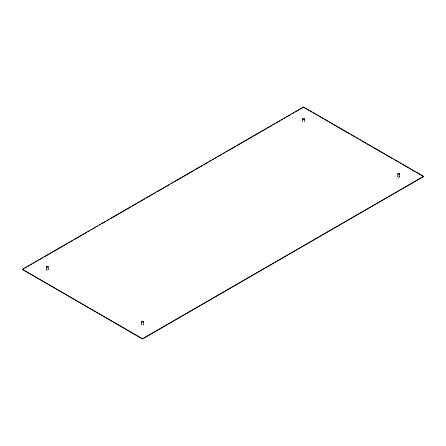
<?xml version="1.0" encoding="UTF-8"?>
<svg xmlns="http://www.w3.org/2000/svg" width="446" height="446" viewBox="0 0 446 446"><rect width="100%" height="100%" fill="white"/><g stroke="black" fill="none" stroke-linecap="round" stroke-linejoin="round"><path stroke-width="0.67" d="M22.3 269.334L303.503 106.984L423.7 176.376L142.497 339.016L22.3 269.334L142.497 338.726L423.7 176.376M22.3 269.624L23.504 268.927M24.714 268.23L26.526 267.187M27.73 266.491L28.94 265.794M30.144 265.097L31.956 264.049M33.16 263.352L34.37 262.655M35.574 261.958L37.386 260.916M38.596 260.219L42.816 257.777M44.026 257.08L51.268 252.899M52.472 252.202L67.558 243.494M68.768 242.797L72.988 240.361M74.198 239.664L81.44 235.482M82.644 234.786L86.87 232.344M88.074 231.647L89.886 230.604M91.096 229.907L92.3 229.211M93.504 228.514L95.316 227.466M96.526 226.769L97.73 226.072M99.542 225.029L100.746 224.332M101.956 223.636L106.181 221.199M107.386 220.502L109.198 219.454M110.402 218.757L130.918 206.911M132.127 206.214L136.353 203.777M137.558 203.081L139.369 202.032M140.574 201.341L144.799 198.899M146.004 198.202L150.23 195.766M151.439 195.069L153.246 194.021M154.455 193.324L155.66 192.627M156.869 191.931L161.697 189.143M162.901 188.446L164.111 187.749M165.315 187.052L169.541 184.616M171.353 183.568L172.557 182.871M173.767 182.174L181.004 177.999M182.213 177.302L194.283 170.333M195.487 169.636L202.729 165.455M203.939 164.758L208.159 162.316M209.369 161.619L211.181 160.577M212.385 159.88L213.589 159.183M214.799 158.486L216.611 157.438M217.815 156.741L222.041 154.305M223.245 153.608L225.057 152.565M226.267 151.869L227.471 151.172M228.681 150.475L235.917 146.294M237.127 145.597L252.213 136.883M253.417 136.186L266.089 128.872M267.299 128.175L271.525 125.739M272.729 125.042L274.541 123.994M275.745 123.297L279.971 120.86M281.175 120.164L282.987 119.115M284.197 118.419L285.401 117.722M286.611 117.025L290.831 114.589M292.041 113.892L293.853 112.844M295.057 112.147L299.283 109.71M300.487 109.014L302.901 107.62M304.105 107.62L306.508 109.008M307.712 109.699L311.921 112.13M313.12 112.821L314.324 113.518M315.523 114.209L317.329 115.252M318.528 115.943L322.737 118.374M323.941 119.071L328.144 121.496M329.349 122.193L349.781 133.99M350.98 134.681L355.189 137.112M356.393 137.803L357.592 138.5M358.796 139.191L360.597 140.234M361.801 140.925L366.004 143.356M367.209 144.052L371.418 146.478M372.616 147.174L393.049 158.971M394.253 159.662L398.456 162.093M399.661 162.784L400.865 163.481M402.063 164.173L409.277 168.337M410.476 169.034L414.685 171.459M415.889 172.156L423.7 176.666M399.544 173.812A0.886 0.513 0 0 1 398.161 174.196A0.886 0.513 0 0 1 398.272 173.316A0.886 0.513 0 0 1 399.544 173.812L399.544 176.666M397.776 173.773L397.776 176.666M304.389 118.837L304.389 121.73M303.503 106.984L303.503 107.274M302.622 118.837L302.622 121.73M143.378 321.705A0.886 0.513 0 0 1 142.001 322.09A0.886 0.513 0 0 1 142.107 321.209A0.886 0.513 0 0 1 143.378 321.705L143.378 324.56M142.497 338.726L142.497 339.016M141.611 321.672L141.611 324.56M48.224 266.769A0.886 0.513 0 0 1 46.847 267.154A0.886 0.513 0 0 1 46.953 266.273A0.886 0.513 0 0 1 48.224 266.769L48.224 269.624M46.456 266.73L46.456 269.624M48.168 269.802A0.886 0.513 0 0 1 47.817 270.053M46.863 270.053A0.886 0.513 0 0 1 46.462 269.696M399.538 176.739A0.886 0.513 0 0 1 399.488 176.845M399.404 176.939A0.886 0.513 0 0 1 398.033 177.029M143.272 324.805A0.886 0.513 0 0 1 143.121 324.922M141.867 324.922A0.886 0.513 0 0 1 141.716 324.805M303.007 119.26A0.886 0.513 0 0 0 304.389 118.876A0.886 0.513 0 0 0 303.118 118.38A0.886 0.513 0 0 0 303.007 119.26"/></g></svg>
